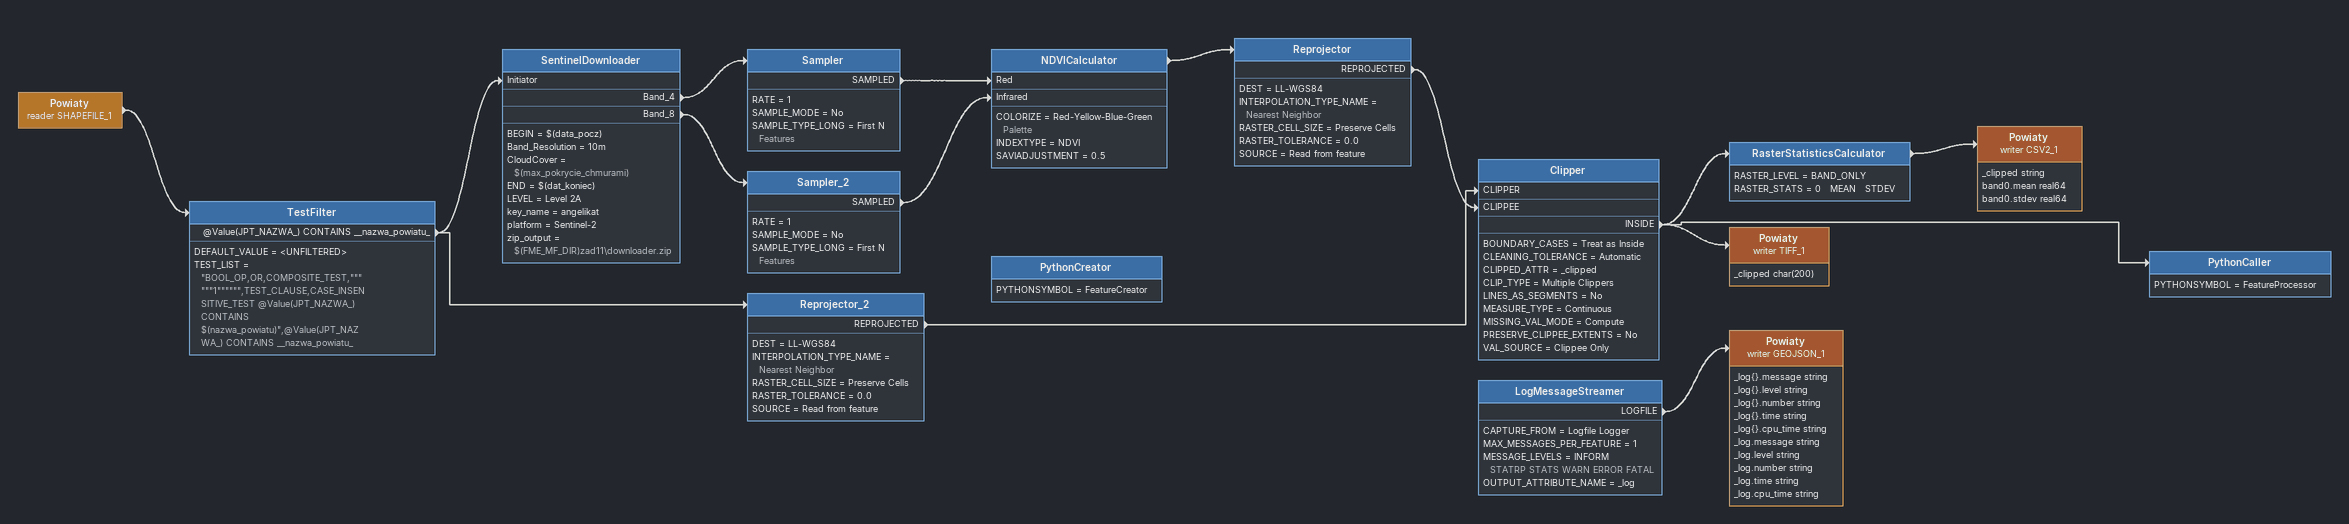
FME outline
Powiaty (reader SHAPEFILE_1)
    -> TestFilter
TestFilter
    DEFAULT_VALUE = <UNFILTERED>
    TEST_LIST = "BOOL_OP,OR,COMPOSITE_TEST,""""""1"""""",TEST_CLAUSE,CASE_INSENSITIVE_TEST @Value(JPT_NAZWA_) CONTAINS $(nazwa_powiatu)",@Value(JPT_NAZWA_) CONTAINS __nazwa_powiatu_
    @Value(JPT_NAZWA_) CONTAINS __nazwa_powiatu_ -> Reprojector_2
    @Value(JPT_NAZWA_) CONTAINS __nazwa_powiatu_ -> SentinelDownloader [Initiator]
SentinelDownloader
    BEGIN = $(data_pocz)
    Band_Resolution = 10m
    CloudCover = $(max_pokrycie_chmurami)
    END = $(dat_koniec)
    LEVEL = Level 2A
    key_name = angelikat
    platform = Sentinel-2
    zip_output = $(FME_MF_DIR)zad11\downloader.zip
    Band_4 -> Sampler
    Band_8 -> Sampler_2
Sampler
    RATE = 1
    SAMPLE_MODE = No
    SAMPLE_TYPE_LONG = First N Features
    SAMPLED -> NDVICalculator [Red]
Sampler_2
    RATE = 1
    SAMPLE_MODE = No
    SAMPLE_TYPE_LONG = First N Features
    SAMPLED -> NDVICalculator [Infrared]
NDVICalculator
    COLORIZE = Red-Yellow-Blue-Green Palette
    INDEXTYPE = NDVI
    SAVIADJUSTMENT = 0.5
    -> Reprojector
Reprojector
    DEST = LL-WGS84
    INTERPOLATION_TYPE_NAME = Nearest Neighbor
    RASTER_CELL_SIZE = Preserve Cells
    RASTER_TOLERANCE = 0.0
    SOURCE = Read from feature
    REPROJECTED -> Clipper [CLIPPEE]
Reprojector_2
    DEST = LL-WGS84
    INTERPOLATION_TYPE_NAME = Nearest Neighbor
    RASTER_CELL_SIZE = Preserve Cells
    RASTER_TOLERANCE = 0.0
    SOURCE = Read from feature
    REPROJECTED -> Clipper [CLIPPER]
Clipper
    BOUNDARY_CASES = Treat as Inside
    CLEANING_TOLERANCE = Automatic
    CLIPPED_ATTR = _clipped
    CLIP_TYPE = Multiple Clippers
    LINES_AS_SEGMENTS = No
    MEASURE_TYPE = Continuous
    MISSING_VAL_MODE = Compute
    PRESERVE_CLIPPEE_EXTENTS = No
    VAL_SOURCE = Clippee Only
    INSIDE -> RasterStatisticsCalculator
    INSIDE -> Powiaty (writer TIFF_1)
    INSIDE -> PythonCaller
RasterStatisticsCalculator
    RASTER_LEVEL = BAND_ONLY
    RASTER_STATS = 0   MEAN   STDEV
    -> Powiaty (writer CSV2_1)
Powiaty (writer CSV2_1)
    attributes: _clipped string, band0.mean real64, band0.stdev real64
Powiaty (writer TIFF_1)
    attributes: _clipped char(200)
PythonCaller
    PYTHONSYMBOL = FeatureProcessor
PythonCreator
    PYTHONSYMBOL = FeatureCreator
LogMessageStreamer
    CAPTURE_FROM = Logfile Logger
    MAX_MESSAGES_PER_FEATURE = 1
    MESSAGE_LEVELS = INFORM STATRP STATS WARN ERROR FATAL
    OUTPUT_ATTRIBUTE_NAME = _log
    LOGFILE -> Powiaty (writer GEOJSON_1)
Powiaty (writer GEOJSON_1)
    attributes: _log{}.message string, _log{}.level string, _log{}.number string, _log{}.time string, _log{}.cpu_time string, _log.message string, _log.level string, _log.number string, _log.time string, _log.cpu_time string
